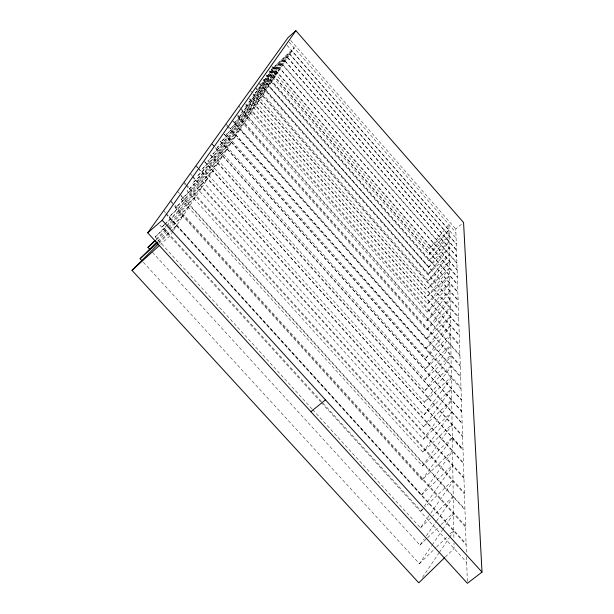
<?xml version="1.0" encoding="UTF-8"?>
<svg xmlns="http://www.w3.org/2000/svg" width="614" height="614" viewBox="0 0 614 614"><rect width="100%" height="100%" fill="white"/><g stroke="black" fill="none" stroke-linecap="round" stroke-linejoin="round"><path stroke-width="0.46" stroke-dasharray="3.07 2.3" d="M172.925 231.317L169.802 236.052L160.699 244.311M173.447 230.526L176.571 225.798L171.168 231.202M456.908 263.276L282.663 65.038L277.681 72.582L255.14 92.883L427.981 288.196L449.601 267.873L449.494 261.28L427.981 288.196M428.426 273.944L449.279 248.071L449.379 254.273L428.426 273.944L261.004 84.433L282.831 64.777L285.172 61.223L456.686 256.506M428.633 267.236L449.179 241.855L449.279 247.872L428.633 267.236L263.767 80.457L285.249 61.108L287.529 57.662L456.478 250.174M429.217 248.54L448.903 224.501L449.179 241.594L428.841 260.658L266.468 76.558L287.621 57.516L294.075 47.739L271.442 69.39L429.217 248.54L448.918 230.096L291.911 50.97L269.009 72.897L429.032 254.465L449.087 235.684L448.918 230.096M422.501 577.337L438.949 553.068M439.478 552.285L449.026 538.194M449.555 537.411L453.8 531.148L453.93 539.376M143.331 262.232L419.385 563.698L431.65 545.769M432.187 544.986L442.318 530.181M442.855 529.398L453.523 513.811L453.784 530.327L449.655 534.333M152.479 252.323L419.961 545.117L424.259 538.9M426.408 535.792L436.07 521.8M436.608 521.025L453.255 496.941L453.508 512.644L441.182 524.571M312.71 409.676L420.498 527.917L430.253 513.933M430.79 513.158L453.002 481.307L453.247 496.289L432.778 516.059M164.391 224.594L162.38 226.589L421.027 510.932L423.767 507.049M424.312 506.274L452.756 465.842L452.986 480.125L425.111 507.003M421.526 495.03L452.526 451.344L452.741 464.982L421.526 495.03L169.073 216.942L207.509 178.912L202.244 186.894L169.073 216.942M421.995 480.002L452.311 437.636L452.518 450.676L421.995 480.002L175.381 207.847L212.797 170.899L207.77 178.52L175.381 207.847M422.432 466.011L452.104 424.857L452.303 437.352L422.432 466.011L181.253 199.381L217.724 163.431L212.912 170.73L181.253 199.381M422.862 452.104L451.904 412.14L452.088 424.113L422.862 452.104L187.078 190.985L222.621 156.017L218.016 162.994L187.078 190.985M423.269 439.217L451.712 400.343L451.896 411.833L423.269 439.217L192.466 183.218L227.149 149.148L222.736 155.841L192.466 183.218M423.652 426.814L451.528 388.984L451.704 400.021L423.652 426.814L197.647 175.75L231.509 142.54L227.272 148.964L197.647 175.75M424.028 414.795L451.351 377.963L451.528 388.57L424.028 414.795L202.666 168.52L235.738 136.139L231.67 142.302L202.666 168.52M424.42 402.277L451.175 366.474L451.336 376.643L424.42 402.277L207.885 160.998L240.135 129.47L236.244 135.372L207.885 160.998M424.781 390.742L451.006 355.874L451.16 365.645L424.781 390.742L212.69 154.076L244.195 123.33L240.458 128.994L212.69 154.076M425.126 379.521L450.837 345.559L450.991 354.953L425.126 379.521L217.356 147.345L248.133 117.358L244.541 122.792L217.356 147.345M425.464 368.868L450.684 335.758L450.822 344.799L425.464 368.868L221.777 140.967L251.878 111.687L248.424 116.913L221.777 140.967M425.794 358.131L450.522 325.873L450.661 334.569L425.794 358.131L226.236 134.55L255.647 105.976L252.331 110.996L226.236 134.55M426.101 348.437L450.384 316.939L450.515 325.328L426.101 348.437L230.25 128.756L259.047 100.819L255.854 105.662L230.25 128.756M426.392 339.058L450.246 308.289L450.369 316.387L426.392 339.058L234.134 123.161L262.339 95.83L259.262 100.496L234.134 123.161M426.676 329.825L450.108 299.77L450.231 307.576L426.676 329.825L237.956 117.65L265.578 90.918L262.608 95.423L237.956 117.65M426.96 320.746L449.97 291.381L450.093 298.918L426.96 320.746L241.709 112.239L268.763 86.09L265.9 90.427L241.709 112.239M427.229 312.165L449.847 283.461L449.962 290.737L427.229 312.165L245.255 107.135L271.772 81.532L269.009 85.722L245.255 107.135M427.49 303.899L449.724 275.809L449.839 282.847L427.49 303.899L248.67 102.216L274.673 77.141L272.002 81.186L248.67 102.216M427.735 295.956L449.609 268.464L449.717 275.279L427.735 295.956L251.94 97.496L277.459 72.92L274.88 76.834L251.94 97.496M428.196 281.112L449.387 254.718L449.486 261.111L428.196 281.112L258.057 88.685L282.663 65.038M428.841 260.658L449.087 235.753M429.032 254.465L448.995 230.004M159.011 243.359L170.492 231.877M156.071 239.299L167.561 227.855M168.236 227.18L189.864 205.652L183.77 214.892L169.019 228.262M157.652 241.179L169.134 229.728M169.809 229.053L183.317 215.575L176.893 225.307L171.229 230.45M312.065 408.962L155.219 236.904L166.072 226.121M166.755 225.445L195.927 196.465L190.117 205.268L167.085 226.152M165.059 223.933L201.906 187.4L196.388 195.774L165.212 224.026M445.257 557.09L454.076 548.509L453.992 543.029M419.385 563.698L435.894 547.68M436.585 547.013L448.972 535.001M420.498 527.917L432.095 516.712M419.961 545.117L426.807 538.486M427.49 537.826L440.499 525.239M421.027 510.932L424.427 507.655M263.767 80.457L287.529 57.662M261.004 84.433L285.172 61.223M255.14 92.883L280.176 68.799L457.131 269.96M266.468 76.558L289.831 54.17L456.279 243.958M162.38 226.589L164.506 224.663M155.219 236.904L166.386 226.781M156.386 239.729L168.32 228.899M158.496 242.008L170.523 231.087M269.009 72.897L289.854 54.132L456.279 243.888M258.057 88.685L280.245 68.699L457.123 269.792M271.442 69.39L291.988 50.901M466.364 552.163L455.788 228.968L462.864 223.135M163.608 210.679L165.504 212.774M166.141 213.465L466.095 543.881M165.803 213.941L466.126 544.725M159.878 225.138L320.646 401.848M321.291 402.554L466.701 562.386M170.838 200.624L172.688 202.658M175.151 205.383L465.504 525.899M170.984 201.968L465.542 527.081M184.108 182.174L185.95 184.208M186.564 184.891L464.422 492.796M184.246 183.525L185.474 184.883M186.088 185.566L464.46 494.001M177.523 191.33L179.411 193.425M180.04 194.116L464.959 509.244M181.038 195.889L464.982 509.912M196.081 165.519L197.931 167.576M198.545 168.259L463.44 462.826M196.426 166.586L197.662 167.952M198.276 168.635L463.463 463.509M190.271 173.601L192.159 175.704M192.796 176.402L463.915 477.385M192.443 176.893L463.946 478.268M210.571 154.697L462.557 435.786M210.272 155.119L462.58 436.539M204.662 161.536L463.002 449.264M204.546 161.705L463.01 449.555M452.326 438.603L463.04 450.538M224.287 134.029L461.375 399.599M224.118 134.266L461.39 400.021M220.357 141.228L461.751 411.265M220.234 141.412L461.766 411.587M211.815 143.638L462.15 423.284M212.298 144.49L462.158 423.599M237.441 115.731L460.285 366.312M233.566 121.257L460.607 376.259M231.985 120.321L460.638 377.103M226.013 123.898L227.817 125.924M228.423 126.599L460.976 387.457M226.689 125.985L461.022 388.8M246.053 103.927L459.571 344.615M245.585 104.595L459.61 345.82M238.815 106.099L240.013 107.45M240.619 108.125L459.917 355.03M241.517 109.906L459.94 355.805M237.802 115.209L460.254 365.368M259.668 83.374L458.382 308.305M259.338 83.857L458.412 309.172M256.261 88.239L458.673 317.123M255.217 87.779L458.696 317.852M250.197 90.266L458.965 326.095M252.999 93.988L458.988 326.656M249.698 98.716L459.264 335.198M249.484 99.023L459.28 335.758M269.561 70.802L457.599 284.221M269.354 71.101L457.614 284.766M266.591 75.046L457.852 291.934M266.353 75.392L457.867 292.556M263.506 79.482L458.113 299.97M263.252 79.843L458.136 300.63M287.621 57.516L456.471 249.906M285.249 61.108L456.686 256.299M282.831 64.777L456.893 262.823M272.677 66.895L457.346 276.676M271.825 66.519L457.369 277.282M290.668 40.37L455.788 228.968M289.209 42.182L455.903 232.491M287.053 45.259L456.087 238.125M466.517 556.806L467.323 581.397"/><path stroke-width="0.92" d="M147.713 232.79L162.188 220.265L295.894 30.7L463.57 222.552L481.998 572.094L467.384 583.3L147.713 232.79L288.143 37.492L295.894 30.7M444.574 557.75L418.786 582.816L132.002 270.375L158.335 244.034M149.9 249.491L147.959 247.373L154.72 240.642M142.041 260.82L140.099 258.701L156.984 241.855M147.959 247.373L155.68 240.366M140.099 258.701L157.79 242.645M132.002 270.375L159.302 245.585M310.899 411.718L325.451 399.875M162.188 220.265L481.998 572.094"/></g></svg>
